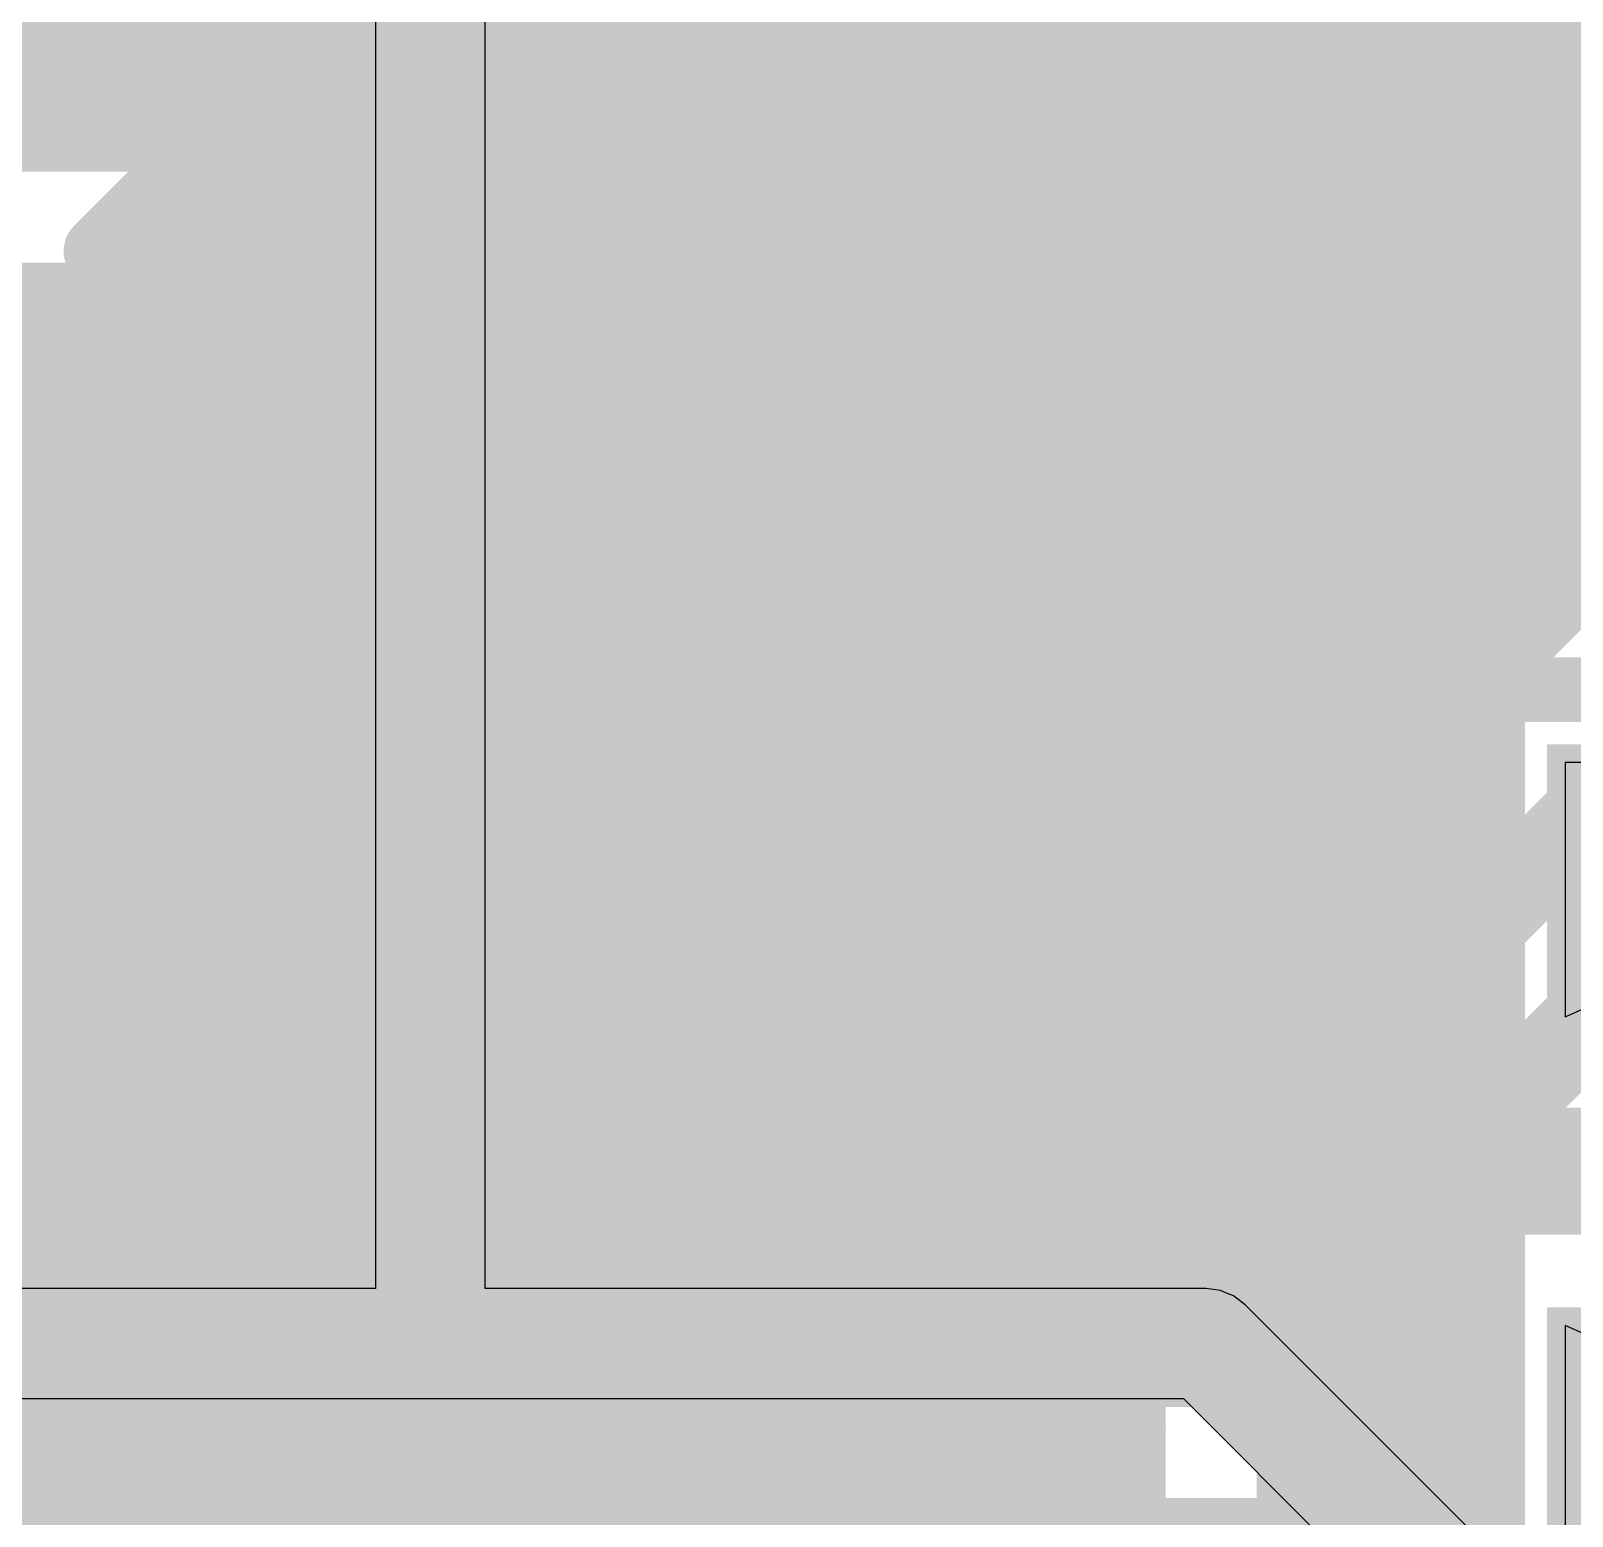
# Model space of a CAD drawing. Header units: millimetres. Extents: x 0.11 to 5.67, y 0.55 to 4.24.
# Drawn here: x 4.3573 to 4.5244, y 1.9892 to 2.1501 of the extents above; entities that cross this region are included whole.
import ezdxf

# ---------------------------------------------------------------- set-up
doc = ezdxf.new("R2010")
doc.units = ezdxf.units.MM
doc.header["$MEASUREMENT"] = 0
for name, color, linetype in [('BottomLayer', 5, 'Continuous'), ('InternalPlane1', 76, 'Continuous'), ('InternalPlane2', 16, 'Continuous'), ('Mechanical3', 76, 'Continuous'), ('MultiLayer', 9, 'Continuous'), ('TopLayer', 1, 'Continuous'), ('TopOverlay', 2, 'Continuous'), ('TopPaste', 8, 'Continuous'), ('TopSolder', 216, 'Continuous'), ('ViaHoleLayer', 16, 'Continuous')]:
    doc.layers.add(name, color=color, linetype=linetype)

# ---------------------------------------------------------------- blocks, each defined once
blk = doc.blocks.new('PBD16_44')
at = {"layer": 'TopOverlay', "const_width": 0.01}
for points in [[(0.775, 0.175), (-0.085, 0.175)], [(0.775, 0.175), (0.775, -0.075)]]:
    blk.add_lwpolyline(points, dxfattribs=at)
at = {"layer": 'TopOverlay', "const_width": 0.005}
blk.add_lwpolyline([(0.7725, 0.175, 1), (0.7775, 0.175, 1)], format="xyb", close=True, dxfattribs=at)
blk.add_lwpolyline([(0.7725, 0.175, 1), (0.7775, 0.175, 1)], format="xyb", close=True, dxfattribs=at)
blk = doc.blocks.new('RC0603_157')
at = {"layer": 'Mechanical3'}
for p, q in [((-0.04528, -0.01575), (-0.04528, 0.01574)), ((-0.04528, 0.01574), (-0.02953, 0.01574)), ((-0.02953, 0.01574), (-0.02429, 0.01049)), ((-0.00854, 0.01574), (-0.01379, 0.01049)), ((-0.00854, -0.01575), (-0.00854, 0.01574)), ((0.0177, 0.01574), (0.01245, 0.01049)), ((0.02819, 0.01574), (0.0177, 0.01574)), ((0.03344, 0.01049), (0.02819, 0.01574)), ((-0.02429, 0.01049), (-0.02429, -0.00001)), ((0.01245, 0.01049), (0.01245, 0.00524)), ((0.03344, -0.0105), (0.03344, 0.01049)), ((0.01245, 0.00524), (0.0177, -0.00001)), ((-0.02429, -0.00001), (-0.02953, -0.00525)), ((0.0177, -0.00001), (0.03344, -0.00001)), ((-0.02953, -0.00525), (-0.04528, -0.00525)), ((-0.03478, -0.00525), (-0.02429, -0.01575)), ((0.01245, -0.0105), (0.0177, -0.01575)), ((0.02819, -0.01575), (0.03344, -0.0105)), ((-0.01379, -0.01575), (-0.00329, -0.01575)), ((-0.00329, -0.01575), (-0.00854, -0.01575)), ((0.0177, -0.01575), (0.02819, -0.01575))]:
    blk.add_line(p, q, dxfattribs=at)
at = {"layer": 'TopLayer'}
for points in [[(-0.04429, -0.01772), (-0.01673, -0.01772), (-0.04429, 0.01772), (-0.01673, 0.01772)], [(0.04427, 0.01772), (0.01671, 0.01772), (0.04427, -0.01772), (0.01671, -0.01772)]]:
    blk.add_solid(points, dxfattribs=at)
at = {"layer": 'TopOverlay', "const_width": 0.00701}
for points in [[(-0.05217, 0.02559), (-0.05217, -0.02559)], [(-0.05217, 0.02559), (0.05217, 0.02559)], [(0.05217, 0.02559), (0.05217, -0.02559)], [(-0.05217, -0.02559), (0.05217, -0.02559)]]:
    blk.add_lwpolyline(points, dxfattribs=at)
at = {"layer": 'TopOverlay', "const_width": 0.0035}
for points in [[(-0.05392, 0.02559, 1), (-0.05041, 0.02559, 1)], [(-0.05392, 0.02559, 1), (-0.05041, 0.02559, 1)], [(0.05041, 0.02559, 1), (0.05392, 0.02559, 1)], [(0.05041, 0.02559, 1), (0.05392, 0.02559, 1)], [(-0.05392, -0.02559, 1), (-0.05041, -0.02559, 1)], [(-0.05392, -0.02559, 1), (-0.05041, -0.02559, 1)], [(0.05041, -0.02559, 1), (0.05392, -0.02559, 1)], [(0.05041, -0.02559, 1), (0.05392, -0.02559, 1)]]:
    blk.add_lwpolyline(points, format="xyb", close=True, dxfattribs=at)
at = {"layer": 'TopPaste'}
for p, q in [((-0.04429, 0.01772), (-0.04429, -0.01772)), ((-0.01673, 0.01772), (-0.04429, 0.01772)), ((-0.02461, 0), (-0.01673, 0.01772)), ((0.04427, 0.01772), (0.01671, 0.01772)), ((0.01671, 0.01772), (0.02458, 0)), ((0.04427, -0.01772), (0.04427, 0.01772)), ((-0.01673, -0.01772), (-0.02461, 0)), ((0.02458, 0), (0.01671, -0.01772)), ((-0.04429, -0.01772), (-0.01673, -0.01772)), ((0.01671, -0.01772), (0.04427, -0.01772))]:
    blk.add_line(p, q, dxfattribs=at)
at = {"layer": 'TopSolder'}
for points in [[(-0.04626, -0.01969), (-0.01476, -0.01969), (-0.04626, 0.01969), (-0.01476, 0.01969)], [(0.04624, 0.01969), (0.01474, 0.01969), (0.04624, -0.01969), (0.01474, -0.01969)]]:
    blk.add_solid(points, dxfattribs=at)

msp = doc.modelspace()

# ---------------------------------------------------------------- linework, layer by layer
at = {"layer": 'BottomLayer'}
for points, const_width in [([(4.27756, 2.11417), (4.35532, 2.19193)], 0.07874), ([(4.51083, 2.02756), (4.68996, 2.20669)], 0.00984), ([(4.48186, 2.04731), (4.61818, 2.18363)], 0.00787), ([(4.49508, 2.03408), (4.64331, 2.18231)], 0.00984), ([(4.36478, 2.12623), (4.39284, 2.15429)], 0.00787), ([(4.38717, 2.14862), (4.58317, 2.14862)], 0.00787), ([(4.37929, 2.14074), (4.57529, 2.14074)], 0.00787), ([(4.37142, 2.13287), (4.56742, 2.13287)], 0.00787), ([(4.38596, 2.12499), (4.55954, 2.12499)], 0.00787), ([(4.39492, 2.11712), (4.55167, 2.11712)], 0.00787), ([(4.39866, 2.10925), (4.5438, 2.10925)], 0.00787), ([(4.39959, 2.10137), (4.53592, 2.10137)], 0.00787), ([(4.39802, 2.0935), (4.52805, 2.0935)], 0.00787), ([(4.39337, 2.08562), (4.52017, 2.08562)], 0.00787), ([(4.39618, 2.07775), (4.5123, 2.07775)], 0.00787), ([(4.39913, 2.06988), (4.50443, 2.06988)], 0.00787), ([(4.39943, 2.062), (4.49655, 2.062)], 0.00787), ([(4.3972, 2.05413), (4.48868, 2.05413)], 0.00787), ([(4.39492, 2.04625), (4.48088, 2.04625)], 0.00787), ([(4.39866, 2.03838), (4.47688, 2.03838)], 0.00787), ([(4.49508, 1.63091), (4.49508, 2.03408)], 0.00984), ([(4.47638, 1.67297), (4.47638, 2.03408)], 0.00787), ([(4.39959, 2.03051), (4.47638, 2.03051)], 0.00787), ([(4.51083, 1.62438), (4.51083, 2.02756)], 0.00984), ([(4.39802, 2.02263), (4.47638, 2.02263)], 0.00787), ([(4.33071, 2.01476), (4.35466, 2.01476)], 0.00787), ([(4.39337, 2.01476), (4.47638, 2.01476)], 0.00787), ([(4.33071, 2.00688), (4.36701, 2.00688)], 0.00787), ([(4.38102, 2.00688), (4.47638, 2.00688)], 0.00787), ([(4.33071, 1.99901), (4.47638, 1.99901)], 0.00787), ([(4.33071, 1.99114), (4.47638, 1.99114)], 0.00787)]:
    msp.add_lwpolyline(points, dxfattribs=dict(at, const_width=const_width))
for points, const_width in [([(4.3852, 2.14862, 1), (4.38914, 2.14862, 1)], 0.00394), ([(4.37732, 2.14074, 1), (4.38126, 2.14074, 1)], 0.00394), ([(4.36945, 2.13287, 1), (4.37339, 2.13287, 1)], 0.00394), ([(4.36281, 2.12623, 1), (4.36675, 2.12623, 1)], 0.00394), ([(4.36281, 2.12623, 1), (4.36675, 2.12623, 1)], 0.00394), ([(4.38399, 2.12499, 1), (4.38793, 2.12499, 1)], 0.00394), ([(4.39295, 2.11712, 1), (4.39689, 2.11712, 1)], 0.00394), ([(4.36811, 2.10236, 1), (4.37992, 2.10236, 1)], 0.01181), ([(4.39669, 2.10925, 1), (4.40063, 2.10925, 1)], 0.00394), ([(4.39762, 2.10137, 1), (4.40156, 2.10137, 1)], 0.00394), ([(4.39764, 2.10236, 1), (4.40157, 2.10236, 1)], 0.00394), ([(4.39764, 2.10236, 1), (4.40157, 2.10236, 1)], 0.00394), ([(4.39605, 2.0935, 1), (4.39999, 2.0935, 1)], 0.00394), ([(4.52608, 2.0935, 1), (4.53002, 2.0935, 1)], 0.00394), ([(4.3914, 2.08562, 1), (4.39534, 2.08562, 1)], 0.00394), ([(4.51821, 2.08562, 1), (4.52214, 2.08562, 1)], 0.00394), ([(4.38952, 2.08366, 1), (4.39345, 2.08366, 1)], 0.00394), ([(4.38952, 2.08366, 1), (4.39345, 2.08366, 1)], 0.00394), ([(4.39421, 2.07775, 1), (4.39815, 2.07775, 1)], 0.00394), ([(4.51033, 2.07775, 1), (4.51427, 2.07775, 1)], 0.00394), ([(4.36811, 2.06496, 1), (4.37992, 2.06496, 1)], 0.01181), ([(4.39716, 2.06988, 1), (4.4011, 2.06988, 1)], 0.00394), ([(4.50246, 2.06988, 1), (4.50639, 2.06988, 1)], 0.00394), ([(4.39764, 2.06496, 1), (4.40157, 2.06496, 1)], 0.00394), ([(4.39764, 2.06496, 1), (4.40157, 2.06496, 1)], 0.00394), ([(4.39747, 2.062, 1), (4.4014, 2.062, 1)], 0.00394), ([(4.49458, 2.062, 1), (4.49852, 2.062, 1)], 0.00394), ([(4.39523, 2.05413, 1), (4.39917, 2.05413, 1)], 0.00394), ([(4.48671, 2.05413, 1), (4.49065, 2.05413, 1)], 0.00394), ([(4.39141, 2.04823, 1), (4.39535, 2.04823, 1)], 0.00394), ([(4.39141, 2.04823, 1), (4.39535, 2.04823, 1)], 0.00394), ([(4.39295, 2.04625, 1), (4.39689, 2.04625, 1)], 0.00394), ([(4.47891, 2.04625, 1), (4.48285, 2.04625, 1)], 0.00394), ([(4.47989, 2.04731, 1), (4.48382, 2.04731, 1)], 0.00394), ([(4.47989, 2.04731, 1), (4.48382, 2.04731, 1)], 0.00394), ([(4.47989, 2.04731, 1), (4.48382, 2.04731, 1)], 0.00394), ([(4.36811, 2.0315, 1), (4.37992, 2.0315, 1)], 0.01181), ([(4.39669, 2.03838, 1), (4.40063, 2.03838, 1)], 0.00394), ([(4.47491, 2.03838, 1), (4.47885, 2.03838, 1)], 0.00394), ([(4.49262, 2.03408, 1), (4.49754, 2.03408, 1)], 0.00492), ([(4.49262, 2.03408, 1), (4.49754, 2.03408, 1)], 0.00492), ([(4.47441, 2.03408, 1), (4.47835, 2.03408, 1)], 0.00394), ([(4.47441, 2.03408, 1), (4.47835, 2.03408, 1)], 0.00394), ([(4.47441, 2.03408, 1), (4.47835, 2.03408, 1)], 0.00394), ([(4.39764, 2.0315, 1), (4.40157, 2.0315, 1)], 0.00394), ([(4.39764, 2.0315, 1), (4.40157, 2.0315, 1)], 0.00394), ([(4.39762, 2.03051, 1), (4.40156, 2.03051, 1)], 0.00394), ([(4.47441, 2.03051, 1), (4.47835, 2.03051, 1)], 0.00394), ([(4.50837, 2.02756, 1), (4.51329, 2.02756, 1)], 0.00492), ([(4.50837, 2.02756, 1), (4.51329, 2.02756, 1)], 0.00492), ([(4.39605, 2.02263, 1), (4.39999, 2.02263, 1)], 0.00394), ([(4.47441, 2.02263, 1), (4.47835, 2.02263, 1)], 0.00394), ([(4.35269, 2.01476, 1), (4.35663, 2.01476, 1)], 0.00394), ([(4.3914, 2.01476, 1), (4.39534, 2.01476, 1)], 0.00394), ([(4.47441, 2.01476, 1), (4.47835, 2.01476, 1)], 0.00394), ([(4.36504, 2.00688, 1), (4.36898, 2.00688, 1)], 0.00394), ([(4.37906, 2.00688, 1), (4.38299, 2.00688, 1)], 0.00394), ([(4.47441, 2.00688, 1), (4.47835, 2.00688, 1)], 0.00394), ([(4.47441, 1.99901, 1), (4.47835, 1.99901, 1)], 0.00394), ([(4.47441, 1.99114, 1), (4.47835, 1.99114, 1)], 0.00394)]:
    msp.add_lwpolyline(points, format="xyb", close=True, dxfattribs=dict(at, const_width=const_width))
at = {"layer": 'BottomLayer', "const_width": 0.00787}
for points in [[(4.36478, 2.12623, -0.527024), (4.39961, 2.10236)], [(4.39961, 2.10236, -0.207778), (4.39148, 2.08366)], [(4.39148, 2.08366, -0.207778), (4.39961, 2.06496)], [(4.39961, 2.06496, -0.180074), (4.39338, 2.04823)], [(4.39338, 2.04823, -0.180074), (4.39961, 2.0315)], [(4.47638, 2.03408, -0.198912), (4.48186, 2.04731)], [(4.47638, 2.03408, -0.198912), (4.48186, 2.04731)], [(4.39961, 2.0315, -0.914141), (4.34884, 2.02693)]]:
    msp.add_lwpolyline(points, format="xyb", dxfattribs=at)
at = {"layer": 'InternalPlane1', "const_width": 0.02591}
for points in [[(4.36106, 2.10236, 1), (4.38697, 2.10236, 1)], [(4.32169, 2.08465, 1), (4.3476, 2.08465, 1)], [(4.36106, 2.06496, 1), (4.38697, 2.06496, 1)], [(4.32169, 2.04823, 1), (4.3476, 2.04823, 1)], [(4.36106, 2.0315, 1), (4.38697, 2.0315, 1)]]:
    msp.add_lwpolyline(points, format="xyb", close=True, dxfattribs=at)
at = {"layer": 'InternalPlane2'}
for p, q in [((4.39463, 2.19783), (4.39463, 2.01383)), ((4.40655, 2.01383), (4.40655, 2.19783)), ((4.39463, 2.01383), (4.31501, 2.01383)), ((4.48469, 2.01383), (4.40655, 2.01383)), ((4.48623, 2.01363), (4.48469, 2.01383)), ((4.48707, 2.01328), (4.48623, 2.01363)), ((4.48766, 2.01303), (4.48707, 2.01328)), ((4.4889, 2.01209), (4.48766, 2.01303)), ((4.51471, 1.98627), (4.4889, 2.01209)), ((4.30906, 2.00192), (4.48222, 2.00192)), ((4.48222, 2.00192), (4.50803, 1.9761))]:
    msp.add_line(p, q, dxfattribs=at)
at = {"layer": 'InternalPlane2', "const_width": 0.01181}
for points in [[(4.40059, 2.00787), (4.40059, 2.19783)], [(4.30906, 2.00787), (4.40059, 2.00787)], [(4.40059, 2.00787), (4.48469, 2.00787)], [(4.48469, 2.00787), (4.51225, 1.98032)]]:
    msp.add_lwpolyline(points, dxfattribs=at)
at = {"layer": 'InternalPlane2', "const_width": 0.00591}
for points in [[(4.39764, 2.00787, 1), (4.40354, 2.00787, 1)], [(4.39764, 2.00787, 1), (4.40354, 2.00787, 1)], [(4.39764, 2.00787, 1), (4.40354, 2.00787, 1)], [(4.48173, 2.00787, 1), (4.48764, 2.00787, 1)], [(4.48173, 2.00787, 1), (4.48764, 2.00787, 1)]]:
    msp.add_lwpolyline(points, format="xyb", close=True, dxfattribs=at)
at = {"layer": 'MultiLayer', "const_width": 0.01181}
for points in [[(4.36811, 2.10236, 1), (4.37992, 2.10236, 1)], [(4.36811, 2.06496, 1), (4.37992, 2.06496, 1)], [(4.36811, 2.0315, 1), (4.37992, 2.0315, 1)]]:
    msp.add_lwpolyline(points, format="xyb", close=True, dxfattribs=at)
at = {"layer": 'TopLayer', "const_width": 0.00787}
for points in [[(4.49902, 2.12303), (4.49902, 2.37106)], [(4.4813, 2.12303), (4.4813, 2.20377)], [(4.00689, 2.14862), (4.4813, 2.14862)], [(4.49902, 2.14862), (5.08957, 2.14862)], [(4.01476, 2.14074), (4.4813, 2.14074)], [(4.49902, 2.14074), (5.08957, 2.14074)], [(4.31791, 2.13878), (4.38976, 2.13878)], [(4.40229, 2.13359), (4.45938, 2.0765)], [(4.40301, 2.13287), (4.4813, 2.13287)], [(4.49902, 2.13287), (5.08957, 2.13287)], [(4.41089, 2.12499), (4.4813, 2.12499)], [(4.49902, 2.12499), (5.08957, 2.12499)], [(4.49902, 2.12303), (4.53051, 2.09154)], [(4.31791, 2.12106), (4.38976, 2.12106)], [(4.38976, 2.12106), (4.44685, 2.06398)], [(4.31397, 2.11712), (4.39371, 2.11712)], [(4.41876, 2.11712), (4.48231, 2.11712)], [(4.50493, 2.11712), (5.08957, 2.11712)], [(4.48649, 2.1105), (4.51237, 2.08462)], [(4.3061, 2.10925), (4.40158, 2.10925)], [(4.42664, 2.10925), (4.48775, 2.10925)], [(4.5128, 2.10925), (5.08858, 2.10925)], [(4.29823, 2.10137), (4.40945, 2.10137)], [(4.43451, 2.10137), (4.49562, 2.10137)], [(4.52068, 2.10137), (5.0807, 2.10137)], [(4.29823, 2.0935), (4.41733, 2.0935)], [(4.44238, 2.0935), (4.50349, 2.0935)], [(4.29823, 2.08562), (4.4252, 2.08562)], [(4.45026, 2.08562), (4.51137, 2.08562)], [(4.50984, 2.0295), (4.50984, 2.08462)], [(4.29823, 2.07775), (4.43308, 2.07775)], [(4.45813, 2.07775), (4.50984, 2.07775)], [(4.29823, 2.06988), (4.44095, 2.06988)], [(4.46356, 2.06988), (4.50984, 2.06988)], [(4.44685, 1.85925), (4.44685, 2.06398)], [(4.46457, 2.00391), (4.46457, 2.06398)], [(4.29823, 2.062), (4.44685, 2.062)], [(4.46457, 2.062), (4.50984, 2.062)], [(4.29823, 2.05413), (4.44685, 2.05413)], [(4.46457, 2.05413), (4.50984, 2.05413)], [(4.29823, 2.04625), (4.44685, 2.04625)], [(4.46457, 2.04625), (4.50984, 2.04625)], [(4.29823, 2.03838), (4.44685, 2.03838)], [(4.46457, 2.03838), (4.50984, 2.03838)], [(4.29823, 2.03051), (4.44685, 2.03051)], [(4.46457, 2.03051), (4.50984, 2.03051)], [(4.50984, 2.0295), (4.57283, 2.0295)], [(4.50984, 2.02362), (4.57283, 2.02362)], [(4.50984, 1.99553), (4.50984, 2.02362)], [(4.29823, 2.02263), (4.44685, 2.02263)], [(4.46457, 2.02263), (4.50984, 2.02263)], [(4.29823, 2.01476), (4.44685, 2.01476)], [(4.46457, 2.01476), (4.50984, 2.01476)], [(4.29823, 2.00688), (4.44685, 2.00688)], [(4.46457, 2.00688), (4.50984, 2.00688)], [(4.47047, 2.00492), (4.49311, 2.00492)], [(4.50564, 1.99973), (4.50984, 1.99553)], [(4.29823, 1.99901), (4.44685, 1.99901)], [(4.50636, 1.99901), (4.50984, 1.99901)], [(4.29823, 1.99114), (4.44685, 1.99114)], [(4.46457, 1.9813), (4.47047, 1.9872)], [(4.47047, 1.9872), (4.49311, 1.9872)], [(4.49311, 1.9872), (4.52165, 1.95866)]]:
    msp.add_lwpolyline(points, dxfattribs=at)
at = {"layer": 'TopLayer'}
for points, const_width in [([(4.47933, 2.14862, 1), (4.48327, 2.14862, 1)], 0.00394), ([(4.49705, 2.14862, 1), (4.50098, 2.14862, 1)], 0.00394), ([(4.47933, 2.14074, 1), (4.48327, 2.14074, 1)], 0.00394), ([(4.49705, 2.14074, 1), (4.50098, 2.14074, 1)], 0.00394), ([(4.3878, 2.13878, 1), (4.39173, 2.13878, 1)], 0.00394), ([(4.3878, 2.13878, 1), (4.39173, 2.13878, 1)], 0.00394), ([(4.3878, 2.13878, 1), (4.39173, 2.13878, 1)], 0.00394), ([(4.40032, 2.13359, 1), (4.40426, 2.13359, 1)], 0.00394), ([(4.40032, 2.13359, 1), (4.40426, 2.13359, 1)], 0.00394), ([(4.40032, 2.13359, 1), (4.40426, 2.13359, 1)], 0.00394), ([(4.40105, 2.13287, 1), (4.40498, 2.13287, 1)], 0.00394), ([(4.47933, 2.13287, 1), (4.48327, 2.13287, 1)], 0.00394), ([(4.49705, 2.13287, 1), (4.50098, 2.13287, 1)], 0.00394), ([(4.40892, 2.12499, 1), (4.41286, 2.12499, 1)], 0.00394), ([(4.47933, 2.12499, 1), (4.48327, 2.12499, 1)], 0.00394), ([(4.49705, 2.12499, 1), (4.50098, 2.12499, 1)], 0.00394), ([(4.47933, 2.12303, 1), (4.48327, 2.12303, 1)], 0.00394), ([(4.47933, 2.12303, 1), (4.48327, 2.12303, 1)], 0.00394), ([(4.47933, 2.12303, 1), (4.48327, 2.12303, 1)], 0.00394), ([(4.49705, 2.12303, 1), (4.50098, 2.12303, 1)], 0.00394), ([(4.49705, 2.12303, 1), (4.50098, 2.12303, 1)], 0.00394), ([(4.3878, 2.12106, 1), (4.39173, 2.12106, 1)], 0.00394), ([(4.3878, 2.12106, 1), (4.39173, 2.12106, 1)], 0.00394), ([(4.39174, 2.11712, 1), (4.39568, 2.11712, 1)], 0.00394), ([(4.41679, 2.11712, 1), (4.42073, 2.11712, 1)], 0.00394), ([(4.48035, 2.11712, 1), (4.48428, 2.11712, 1)], 0.00394), ([(4.50296, 2.11712, 1), (4.5069, 2.11712, 1)], 0.00394), ([(4.36811, 2.10236, 1), (4.37992, 2.10236, 1)], 0.01181), ([(4.48452, 2.1105, 1), (4.48846, 2.1105, 1)], 0.00394), ([(4.48452, 2.1105, 1), (4.48846, 2.1105, 1)], 0.00394), ([(4.48452, 2.1105, 1), (4.48846, 2.1105, 1)], 0.00394), ([(4.39961, 2.10925, 1), (4.40355, 2.10925, 1)], 0.00394), ([(4.42467, 2.10925, 1), (4.4286, 2.10925, 1)], 0.00394), ([(4.48578, 2.10925, 1), (4.48971, 2.10925, 1)], 0.00394), ([(4.51083, 2.10925, 1), (4.51477, 2.10925, 1)], 0.00394), ([(4.40749, 2.10137, 1), (4.41142, 2.10137, 1)], 0.00394), ([(4.43254, 2.10137, 1), (4.43648, 2.10137, 1)], 0.00394), ([(4.49365, 2.10137, 1), (4.49759, 2.10137, 1)], 0.00394), ([(4.51871, 2.10137, 1), (4.52264, 2.10137, 1)], 0.00394), ([(4.41536, 2.0935, 1), (4.4193, 2.0935, 1)], 0.00394), ([(4.44042, 2.0935, 1), (4.44435, 2.0935, 1)], 0.00394), ([(4.50153, 2.0935, 1), (4.50546, 2.0935, 1)], 0.00394), ([(4.42323, 2.08562, 1), (4.42717, 2.08562, 1)], 0.00394), ([(4.44829, 2.08562, 1), (4.45223, 2.08562, 1)], 0.00394), ([(4.50787, 2.08462, 1), (4.51181, 2.08462, 1)], 0.00394), ([(4.5094, 2.08562, 1), (4.51334, 2.08562, 1)], 0.00394), ([(4.5104, 2.08462, 1), (4.51434, 2.08462, 1)], 0.00394), ([(4.43111, 2.07775, 1), (4.43505, 2.07775, 1)], 0.00394), ([(4.45616, 2.07775, 1), (4.4601, 2.07775, 1)], 0.00394), ([(4.45741, 2.0765, 1), (4.46135, 2.0765, 1)], 0.00394), ([(4.45741, 2.0765, 1), (4.46135, 2.0765, 1)], 0.00394), ([(4.45741, 2.0765, 1), (4.46135, 2.0765, 1)], 0.00394), ([(4.50787, 2.07775, 1), (4.51181, 2.07775, 1)], 0.00394), ([(4.36811, 2.06496, 1), (4.37992, 2.06496, 1)], 0.01181), ([(4.43898, 2.06988, 1), (4.44292, 2.06988, 1)], 0.00394), ([(4.46159, 2.06988, 1), (4.46552, 2.06988, 1)], 0.00394), ([(4.50787, 2.06988, 1), (4.51181, 2.06988, 1)], 0.00394), ([(4.44488, 2.06398, 1), (4.44882, 2.06398, 1)], 0.00394), ([(4.44488, 2.06398, 1), (4.44882, 2.06398, 1)], 0.00394), ([(4.4626, 2.06398, 1), (4.46654, 2.06398, 1)], 0.00394), ([(4.4626, 2.06398, 1), (4.46654, 2.06398, 1)], 0.00394), ([(4.4626, 2.06398, 1), (4.46654, 2.06398, 1)], 0.00394), ([(4.44488, 2.062, 1), (4.44882, 2.062, 1)], 0.00394), ([(4.4626, 2.062, 1), (4.46654, 2.062, 1)], 0.00394), ([(4.50787, 2.062, 1), (4.51181, 2.062, 1)], 0.00394), ([(4.44488, 2.05413, 1), (4.44882, 2.05413, 1)], 0.00394), ([(4.4626, 2.05413, 1), (4.46654, 2.05413, 1)], 0.00394), ([(4.50787, 2.05413, 1), (4.51181, 2.05413, 1)], 0.00394), ([(4.44488, 2.04625, 1), (4.44882, 2.04625, 1)], 0.00394), ([(4.4626, 2.04625, 1), (4.46654, 2.04625, 1)], 0.00394), ([(4.50787, 2.04625, 1), (4.51181, 2.04625, 1)], 0.00394), ([(4.36811, 2.0315, 1), (4.37992, 2.0315, 1)], 0.01181), ([(4.44488, 2.03838, 1), (4.44882, 2.03838, 1)], 0.00394), ([(4.4626, 2.03838, 1), (4.46654, 2.03838, 1)], 0.00394), ([(4.50787, 2.03838, 1), (4.51181, 2.03838, 1)], 0.00394), ([(4.44488, 2.03051, 1), (4.44882, 2.03051, 1)], 0.00394), ([(4.4626, 2.03051, 1), (4.46654, 2.03051, 1)], 0.00394), ([(4.50787, 2.03051, 1), (4.51181, 2.03051, 1)], 0.00394), ([(4.50787, 2.0295, 1), (4.51181, 2.0295, 1)], 0.00394), ([(4.50787, 2.0295, 1), (4.51181, 2.0295, 1)], 0.00394), ([(4.50787, 2.02362, 1), (4.51181, 2.02362, 1)], 0.00394), ([(4.50787, 2.02362, 1), (4.51181, 2.02362, 1)], 0.00394), ([(4.44488, 2.02263, 1), (4.44882, 2.02263, 1)], 0.00394), ([(4.4626, 2.02263, 1), (4.46654, 2.02263, 1)], 0.00394), ([(4.50787, 2.02263, 1), (4.51181, 2.02263, 1)], 0.00394), ([(4.44488, 2.01476, 1), (4.44882, 2.01476, 1)], 0.00394), ([(4.4626, 2.01476, 1), (4.46654, 2.01476, 1)], 0.00394), ([(4.50787, 2.01476, 1), (4.51181, 2.01476, 1)], 0.00394), ([(4.44488, 2.00688, 1), (4.44882, 2.00688, 1)], 0.00394), ([(4.4626, 2.00688, 1), (4.46654, 2.00688, 1)], 0.00394), ([(4.50787, 2.00688, 1), (4.51181, 2.00688, 1)], 0.00394), ([(4.4685, 2.00492, 1), (4.47244, 2.00492, 1)], 0.00394), ([(4.4685, 2.00492, 1), (4.47244, 2.00492, 1)], 0.00394), ([(4.4685, 2.00492, 1), (4.47244, 2.00492, 1)], 0.00394), ([(4.49114, 2.00492, 1), (4.49508, 2.00492, 1)], 0.00394), ([(4.49114, 2.00492, 1), (4.49508, 2.00492, 1)], 0.00394), ([(4.49114, 2.00492, 1), (4.49508, 2.00492, 1)], 0.00394), ([(4.4626, 2.00391, 1), (4.46654, 2.00391, 1)], 0.00394), ([(4.4626, 2.00391, 1), (4.46654, 2.00391, 1)], 0.00394), ([(4.4626, 2.00391, 1), (4.46654, 2.00391, 1)], 0.00394), ([(4.50367, 1.99973, 1), (4.50761, 1.99973, 1)], 0.00394), ([(4.50367, 1.99973, 1), (4.50761, 1.99973, 1)], 0.00394), ([(4.50367, 1.99973, 1), (4.50761, 1.99973, 1)], 0.00394), ([(4.44488, 1.99901, 1), (4.44882, 1.99901, 1)], 0.00394), ([(4.50439, 1.99901, 1), (4.50833, 1.99901, 1)], 0.00394), ([(4.50787, 1.99901, 1), (4.51181, 1.99901, 1)], 0.00394), ([(4.50787, 1.99553, 1), (4.51181, 1.99553, 1)], 0.00394), ([(4.50787, 1.99553, 1), (4.51181, 1.99553, 1)], 0.00394), ([(4.44488, 1.99114, 1), (4.44882, 1.99114, 1)], 0.00394), ([(4.4685, 1.9872, 1), (4.47244, 1.9872, 1)], 0.00394), ([(4.4685, 1.9872, 1), (4.47244, 1.9872, 1)], 0.00394), ([(4.49114, 1.9872, 1), (4.49508, 1.9872, 1)], 0.00394), ([(4.49114, 1.9872, 1), (4.49508, 1.9872, 1)], 0.00394)]:
    msp.add_lwpolyline(points, format="xyb", close=True, dxfattribs=dict(at, const_width=const_width))
at = {"layer": 'TopLayer', "const_width": 0.00787}
for points in [[(4.38976, 2.13878, -0.198912), (4.40229, 2.13359)], [(4.38976, 2.13878, -0.198912), (4.40229, 2.13359)], [(4.48649, 2.1105, -0.198912), (4.4813, 2.12303)], [(4.48649, 2.1105, -0.198912), (4.4813, 2.12303)], [(4.45938, 2.0765, -0.198912), (4.46457, 2.06398)], [(4.45938, 2.0765, -0.198912), (4.46457, 2.06398)], [(4.46457, 2.00391, -0.085164), (4.47047, 2.00492)], [(4.46457, 2.00391, -0.085164), (4.47047, 2.00492)], [(4.49311, 2.00492, -0.198912), (4.50564, 1.99973)], [(4.49311, 2.00492, -0.198912), (4.50564, 1.99973)]]:
    msp.add_lwpolyline(points, format="xyb", dxfattribs=at)
at = {"layer": 'TopOverlay', "const_width": 0.00787}
msp.add_lwpolyline([(4.36831, 2.14504), (4.36831, 2.39504)], dxfattribs=at)
at = {"layer": 'TopOverlay', "const_width": 0.00394}
msp.add_lwpolyline([(4.36634, 2.14504, 1), (4.37028, 2.14504, 1)], format="xyb", close=True, dxfattribs=at)
at = {"layer": 'ViaHoleLayer', "const_width": 0.00591}
for points in [[(4.37106, 2.10236, 1), (4.37697, 2.10236, 1)], [(4.37106, 2.06496, 1), (4.37697, 2.06496, 1)], [(4.37106, 2.0315, 1), (4.37697, 2.0315, 1)]]:
    msp.add_lwpolyline(points, format="xyb", close=True, dxfattribs=at)

# ---------------------------------------------------------------- block references
for name, p, rotation in [('PBD16_44', (5.14272, 2.31988), 180), ('RC0603_157', (4.54134, 2.02657), 90)]:
    msp.add_blockref(name, p, dxfattribs=dict(rotation=rotation))

doc.saveas('drawing.dxf')
